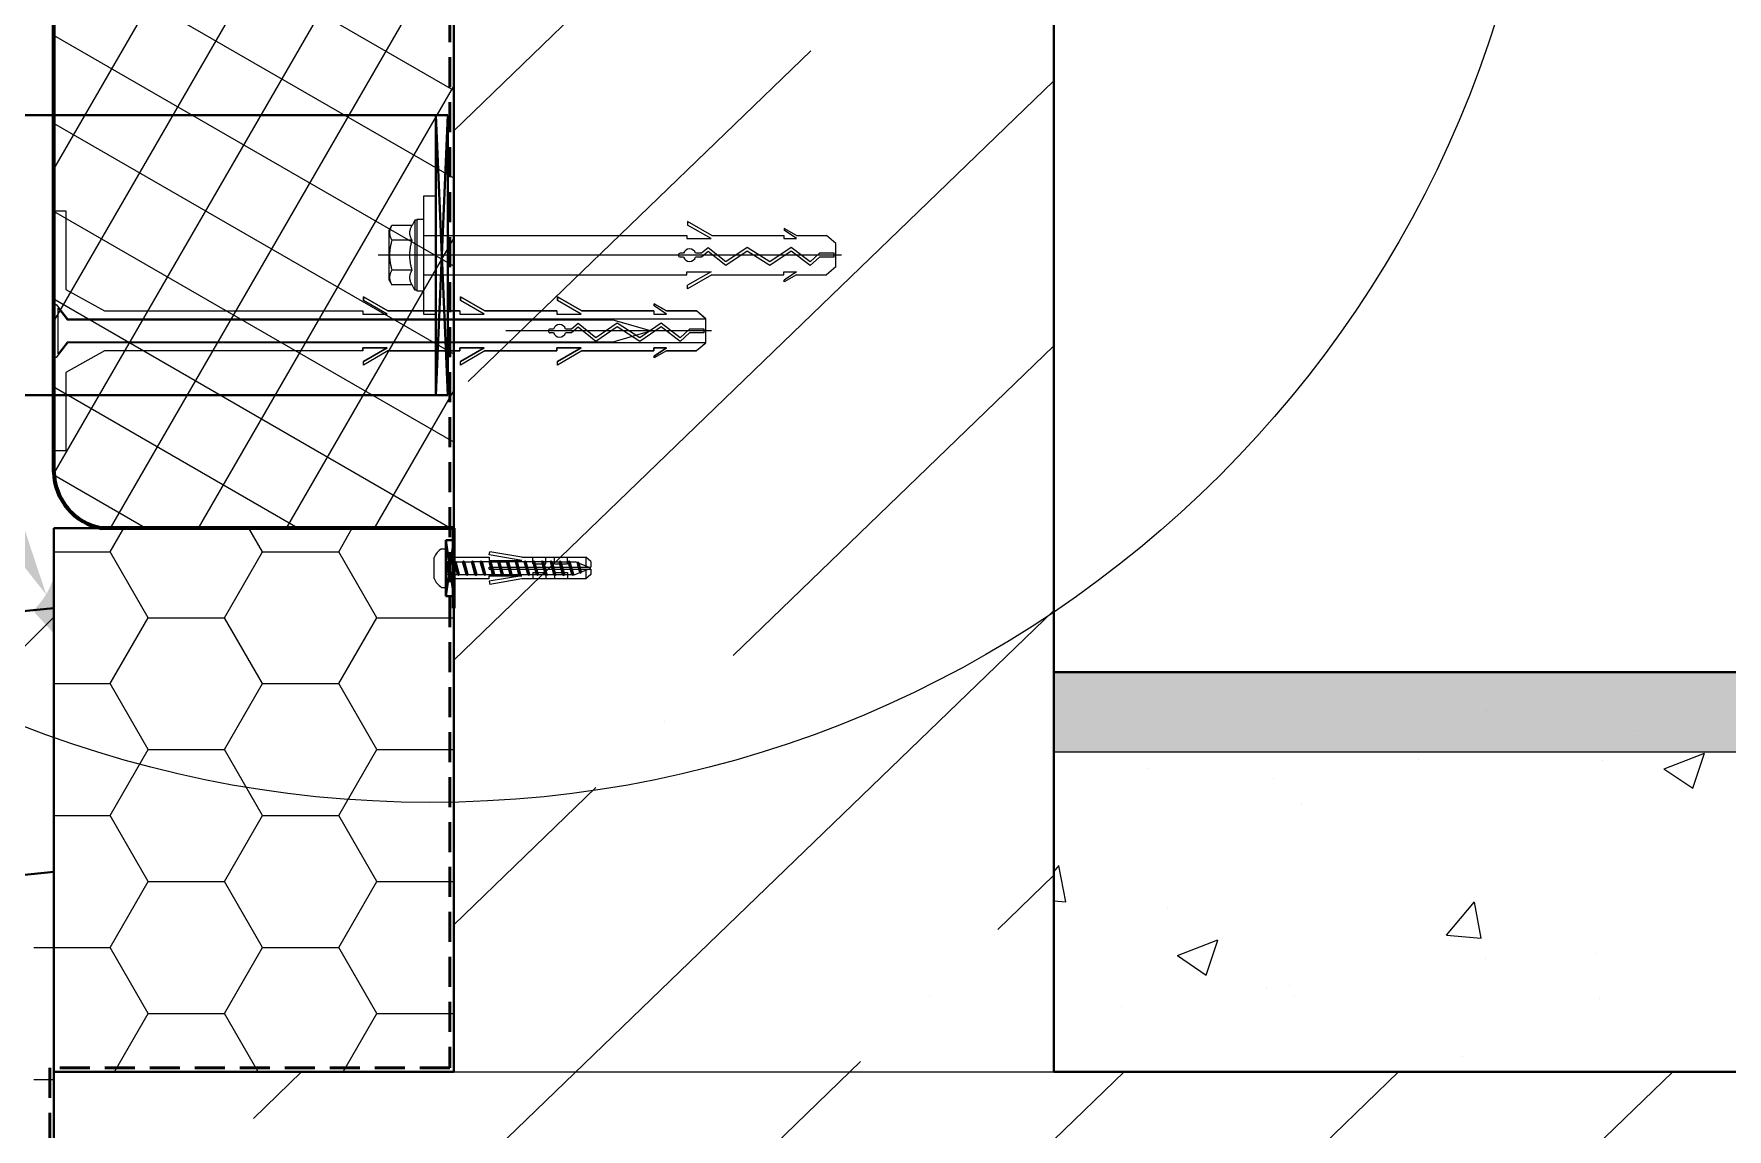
# Model space of a CAD drawing. Header units: millimetres. Extents: x -3689 to 2955806, y -724709 to -635850.
# Drawn here: x 2941070.8 to 2941494.1, y -717555.4 to -717281.5 of the extents above; entities that cross this region are included whole.
import ezdxf

# ---------------------------------------------------------------- set-up
doc = ezdxf.new("R2010")
doc.units = ezdxf.units.MM
doc.linetypes.add('DASHED2', pattern=[0.375, 0.25, -0.125])
for name, color, linetype, lineweight in [('_PP_Hatch', 9, 'Continuous', 9), ('_PP_Primary Line Continuous', 3, 'Continuous', 40), ('_Выноска', 7, 'Continuous', 15), ('гидроветрозащита', 10, 'Continuous', 70), ('Гидроизоляция монолита', 30, 'DASHED2', 50), ('Стены сечение', 7, 'Continuous', 40), ('Штрих Бетон неармированный', 7, 'Continuous', 15), ('Штрих Мин. Вата', 40, 'Continuous', 15)]:
    doc.layers.add(name, color=color, linetype=linetype, lineweight=lineweight)
doc.layers.add('S-METL', color=14, linetype='Continuous')
doc.layers.add('S-WALL-PATT', color=181, linetype='Continuous')
doc.linetypes.add('зигзаг', pattern='A,0.00254,-5.08,[131,ltypeshp.shx,S=5.08,R=0,X=-5.08,Y=0],-10.16,[131,ltypeshp.shx,S=5.08,R=180,X=5.08,Y=0],-5.08', length=20.32254)

# ---------------------------------------------------------------- blocks, each defined once
blk = doc.blocks.new('шуруп 4х40')
at = {"color": 0}
for p, q in [((-1.131376736666425, 5.330769230757141), (0, 5.330769230757141)), ((0, -5.330769230757141), (0, 5.330769230757141)), ((-3.230769230765873, -2.907692307693651), (-3.230769230765873, 2.907692307693651)), ((-8.326672684688674e-17, 1.915720173631509), (0.08143554921195495, 2)), ((0.794355645566764, -1.733333333371769), (2.220446049250313e-16, 1.103883125625536)), ((1.104249929206921, -2), (0.08143554921195495, 2)), ((0.08143554921195495, 2), (0.3913298328401016, 1.733333333323724)), ((1.361917124228844, -1.733333333371769), (0.3913298328401016, 1.733333333323724)), ((2.257996499513974, 1.733333333323724), (0.3913298328401016, 1.733333333323724)), ((2.257996499513974, 1.733333333323724), (2.515663694535897, 2)), ((3.228583790890706, -1.733333333371769), (2.257996499513974, 1.733333333323724)), ((3.538478074530863, -2), (2.515663694535897, 2)), ((2.515663694535897, 2), (2.825557978176056, 1.733333333323724)), ((3.796145269552786, -1.733333333371769), (2.825557978176056, 1.733333333323724)), ((2.825557978176056, 1.733333333323724), (4.657996499516377, 1.733333333323724)), ((4.657996499516377, 1.733333333323724), (4.915663694550313, 2)), ((5.62858379090512, -1.733333333371769), (4.657996499516377, 1.733333333323724)), ((5.938478074545278, -2), (4.915663694550313, 2)), ((4.915663694550313, 2), (5.225557978178458, 1.733333333323724)), ((6.19614526955519, -1.733333333371769), (5.225557978178458, 1.733333333323724)), ((5.225557978178458, 1.733333333323724), (7.092224644852331, 1.733333333323724)), ((7.092224644852331, 1.733333333323724), (7.349891839874254, 2)), ((8.062811936229062, -1.733333333371769), (7.092224644852331, 1.733333333323724)), ((8.372706219869219, -2), (7.349891839874254, 2)), ((7.349891839874254, 2), (7.659786123514412, 1.733333333323724)), ((8.630373414891142, -1.733333333371769), (7.659786123514412, 1.733333333323724)), ((9.526452790188284, 1.733333333323724), (7.659786123514412, 1.733333333323724)), ((9.526452790188284, 1.733333333323724), (9.784119985210207, 2)), ((10.49704008156502, -1.733333333371769), (9.526452790188284, 1.733333333323724)), ((10.80693436520517, -2), (9.784119985210207, 2)), ((9.784119985210207, 2), (10.09401426883835, 1.733333333323724)), ((11.0646015602271, -1.733333333371769), (10.09401426883835, 1.733333333323724)), ((11.96068093551223, 1.733333333323724), (10.09401426883835, 1.733333333323724)), ((11.96068093551223, 1.733333333323724), (12.21834813053415, 2)), ((12.93126822688896, -1.733333333371769), (11.96068093551223, 1.733333333323724)), ((13.24116251052912, -2), (12.21834813053415, 2)), ((12.21834813053415, 2), (12.52824241417431, 1.733333333323724)), ((13.49882970555104, -1.733333333371769), (12.52824241417431, 1.733333333323724)), ((12.52824241417431, 1.733333333323724), (14.36068093551463, 1.733333333323724)), ((14.36068093551463, 1.733333333323724), (14.61834813054856, 2)), ((15.33126822690337, -1.733333333371769), (14.36068093551463, 1.733333333323724)), ((15.64116251054353, -2), (14.61834813054856, 2)), ((14.61834813054856, 2), (14.92824241417671, 1.733333333323724)), ((15.89882970555344, -1.733333333371769), (14.92824241417671, 1.733333333323724)), ((14.92824241417671, 1.733333333323724), (16.79490908085058, 1.733333333323724)), ((16.79490908085058, 1.733333333323724), (17.05257627587251, 2)), ((17.76549637222731, -1.733333333371769), (16.79490908085058, 1.733333333323724)), ((18.07539065586747, -2), (17.05257627587251, 2)), ((17.05257627587251, 2), (17.36247055951266, 1.733333333323724)), ((18.33305785088939, -1.733333333371769), (17.36247055951266, 1.733333333323724)), ((19.19490908085298, 1.733333333323724), (17.36247055951266, 1.733333333323724)), ((19.19490908085298, 1.733333333323724), (19.45257627588692, 2)), ((20.16549637224173, -1.733333333371769), (19.19490908085298, 1.733333333323724)), ((20.47539065586987, -2), (19.45257627588692, 2)), ((19.45257627588692, 2), (19.76247055951507, 1.733333333323724)), ((20.7330578508918, -1.733333333371769), (19.76247055951507, 1.733333333323724)), ((21.62913722618894, 1.733333333323724), (19.76247055951507, 1.733333333323724)), ((21.62913722618894, 1.733333333323724), (21.88680442121086, 2)), ((22.59972451756567, -1.733333333371769), (21.62913722618894, 1.733333333323724)), ((22.90961880120583, -2), (21.88680442121086, 2)), ((21.88680442121086, 2), (22.19669870483901, 1.733333333323724)), ((23.16728599621574, -1.733333333371769), (22.19669870483901, 1.733333333323724)), ((24.02913722619134, 1.733333333323724), (22.19669870483901, 1.733333333323724)), ((24.02913722619134, 1.733333333323724), (24.28680442121327, 2)), ((24.99972451758008, -1.733333333371769), (24.02913722619134, 1.733333333323724)), ((25.30961880120823, -2), (24.28680442121327, 2)), ((24.28680442121327, 2), (24.59669870485342, 1.733333333323724)), ((25.56728599623015, -1.733333333371769), (24.59669870485342, 1.733333333323724)), ((26.4633653715273, 1.733333333323724), (24.59669870485342, 1.733333333323724)), ((26.4633653715273, 1.733333333323724), (26.72103256654922, 2)), ((27.43395266290403, -1.733333333371769), (26.4633653715273, 1.733333333323724)), ((27.74384694653217, -2), (26.72103256654922, 2)), ((26.72103256654922, 2), (27.03092685017737, 1.733333333323724)), ((28.0015141415541, -1.733333333371769), (27.03092685017737, 1.733333333323724)), ((28.8633653715297, 1.733333333323724), (27.03092685017737, 1.733333333323724)), ((28.8633653715297, 1.733333333323724), (29.12103256655162, 2)), ((29.83395266290643, -1.733333333371769), (28.8633653715297, 1.733333333323724)), ((30.14384694654659, -2), (29.12103256655162, 2)), ((29.12103256655162, 2), (29.43092685019178, 1.733333333323724)), ((30.40151414156851, -1.733333333371769), (29.43092685019178, 1.733333333323724)), ((29.43092685019178, 1.733333333323724), (31.2633653715321, 1.733333333323724)), ((31.2633653715321, 1.733333333323724), (31.52103256656603, 2)), ((32.23395266292084, -1.733333333371769), (31.2633653715321, 1.733333333323724)), ((32.54384694654899, -2), (31.52103256656603, 2)), ((31.52103256656603, 2), (31.83092685019418, 1.733333333323724)), ((32.80151414157091, -1.733333333371769), (31.83092685019418, 1.733333333323724)), ((31.83092685019418, 1.733333333323724), (33.76247055956311, 1.733333333323724)), ((33.76247055956311, 1.733333333323724), (34.02013775458503, 2)), ((34.73305785093984, -1.733333333371769), (33.76247055956311, 1.733333333323724)), ((35.04295213458, -2), (34.02013775458503, 2)), ((34.02013775458503, 2), (34.33003203821318, 1.733333333323724)), ((35.30061932960192, -1.733333333371769), (34.33003203821318, 1.733333333323724)), ((34.33003203821318, 1.733333333323724), (35.66666666665465, 1.733333333323724)), ((36.24695339869005, 1.50121864053839), (35.66666666665465, 1.733333333323724)), ((36.52306379893038, 1.67798327008409), (36.24695339869005, 1.50121864053839)), ((36.94670020780654, -1.2213199169014), (36.24695339869005, 1.50121864053839)), ((37.24741631857762, -1.388242262282846), (36.52306379893038, 1.67798327008409)), ((36.91122489874405, 1.235510040487966), (36.52306379893038, 1.67798327008409)), ((37.44213262524899, -1.023146949910007), (36.91122489874405, 1.235510040487966)), ((39.99999999999999, 0), (36.91122489874405, 1.235510040487966)), ((37.44213262524899, -1.023146949910007), (39.99999999999999, 0)), ((0, -1.733333333371769), (0.794355645566764, -1.733333333371769)), ((0.794355645566764, -1.733333333371769), (1.104249929206921, -2)), ((1.361917124228844, -1.733333333371769), (1.104249929206921, -2)), ((1.361917124228844, -1.733333333371769), (3.228583790890706, -1.733333333371769)), ((3.228583790890706, -1.733333333371769), (3.538478074530863, -2)), ((3.796145269552786, -1.733333333371769), (3.538478074530863, -2)), ((3.796145269552786, -1.733333333371769), (5.62858379090512, -1.733333333371769)), ((5.62858379090512, -1.733333333371769), (5.938478074545278, -2)), ((6.19614526955519, -1.733333333371769), (5.938478074545278, -2)), ((6.19614526955519, -1.733333333371769), (8.062811936229062, -1.733333333371769)), ((8.062811936229062, -1.733333333371769), (8.372706219869219, -2)), ((8.630373414891142, -1.733333333371769), (8.372706219869219, -2)), ((8.630373414891142, -1.733333333371769), (10.49704008156502, -1.733333333371769)), ((10.49704008156502, -1.733333333371769), (10.80693436520517, -2)), ((11.0646015602271, -1.733333333371769), (10.80693436520517, -2)), ((11.0646015602271, -1.733333333371769), (12.93126822688896, -1.733333333371769)), ((12.93126822688896, -1.733333333371769), (13.24116251052912, -2)), ((13.49882970555104, -1.733333333371769), (13.24116251052912, -2)), ((13.49882970555104, -1.733333333371769), (15.33126822690337, -1.733333333371769)), ((15.33126822690337, -1.733333333371769), (15.64116251054353, -2)), ((15.89882970555344, -1.733333333371769), (15.64116251054353, -2)), ((15.89882970555344, -1.733333333371769), (17.76549637222731, -1.733333333371769)), ((17.76549637222731, -1.733333333371769), (18.07539065586747, -2)), ((18.33305785088939, -1.733333333371769), (18.07539065586747, -2)), ((18.33305785088939, -1.733333333371769), (20.16549637224173, -1.733333333371769)), ((20.16549637224173, -1.733333333371769), (20.47539065586987, -2)), ((20.7330578508918, -1.733333333371769), (20.47539065586987, -2)), ((20.7330578508918, -1.733333333371769), (22.59972451756567, -1.733333333371769)), ((22.59972451756567, -1.733333333371769), (22.90961880120583, -2)), ((23.16728599621574, -1.733333333371769), (22.90961880120583, -2)), ((23.16728599621574, -1.733333333371769), (24.99972451758008, -1.733333333371769)), ((24.99972451758008, -1.733333333371769), (25.30961880120823, -2)), ((25.56728599623015, -1.733333333371769), (25.30961880120823, -2)), ((25.56728599623015, -1.733333333371769), (27.43395266290403, -1.733333333371769)), ((27.43395266290403, -1.733333333371769), (27.74384694653217, -2)), ((28.0015141415541, -1.733333333371769), (27.74384694653217, -2)), ((28.0015141415541, -1.733333333371769), (29.83395266290643, -1.733333333371769)), ((29.83395266290643, -1.733333333371769), (30.14384694654659, -2)), ((30.40151414156851, -1.733333333371769), (30.14384694654659, -2)), ((30.40151414156851, -1.733333333371769), (32.23395266292084, -1.733333333371769)), ((32.23395266292084, -1.733333333371769), (32.54384694654899, -2)), ((32.80151414157091, -1.733333333371769), (32.54384694654899, -2)), ((32.80151414157091, -1.733333333371769), (34.73305785093984, -1.733333333371769)), ((34.73305785093984, -1.733333333371769), (35.04295213458, -2)), ((35.30061932960192, -1.733333333371769), (35.04295213458, -2)), ((35.30061932960192, -1.733333333371769), (35.66666666665465, -1.733333333371769)), ((35.66666666665465, -1.733333333371769), (36.94670020780654, -1.2213199169014)), ((36.94670020780654, -1.2213199169014), (37.24741631857762, -1.388242262282846)), ((37.24741631857762, -1.388242262282846), (37.44213262524899, -1.023146949910007)), ((-1.131376736666425, -5.330769230757141), (0, -5.330769230757141))]:
    blk.add_line(p, q, dxfattribs=at)
for centre, radius, start, end in [((1.839248676173156, 0.6359599592105951), 5.555704225372054, 122.3234508355431, 155.8641914964315), ((1.839248676173156, -0.6359599592105951), 5.555704225372051, 204.1358085035685, 237.6765491644569)]:
    blk.add_arc(centre, radius, start, end, dxfattribs=at)
blk = doc.blocks.new('дюбель 6х40')
for p, q in [((0, 3), (12, 3)), ((0, -3), (0, 3)), ((11.97710171902145, 3.630322624696419), (12.12884552623291, 4.517438072070945)), ((21, 2.112884552625474), (11.97710171902145, 3.630322624696419)), ((12, 3), (12, 2.099999999976717)), ((12, 2.099999999976717), (21, 2.099999999976717)), ((12, 0.2999999999883585), (40, 0.2999999999883585)), ((12, -0.2999999999883585), (12, 0.2999999999883585)), ((21, 3), (12.12884552623291, 4.517438072070945)), ((21, 3), (38.61377558494837, 2.999999999999773)), ((24.00688779247139, 1.200000000011642), (24.00688779247139, 3)), ((24.00688779247139, 1.200000000011642), (27.60688779247721, 1.200000000011642)), ((27.60688779247721, 1.200000000011642), (27.60688779247721, 3)), ((30.00688779247139, 1.200000000011642), (30.00688779247139, 3)), ((30.00688779247139, 1.200000000011642), (33.60688779247721, 1.200000000011642)), ((33.60688779247721, 1.200000000011642), (33.60688779247721, 3)), ((38.6137755849486, 3), (38.6137755849486, 0.2999999999883585)), ((40, 1.799999999988358), (38.6137755849486, 3)), ((40, 1.799999999988358), (40, 0.2999999999883585)), ((12, -3), (0, -3)), ((21, -2.112884552625474), (11.97710171902145, -3.630322624696419)), ((11.97710171902145, -3.630322624696419), (12.12884552623291, -4.517438072070945)), ((12, -0.2999999999883585), (40, -0.2999999999883585)), ((12, -2.100000000034925), (21, -2.100000000034925)), ((12, -3), (12, -2.100000000034925)), ((21, -3), (12.12884552623291, -4.517438072070945)), ((38.61377558494837, -3), (21, -3)), ((24.00688779247139, -1.200000000011642), (27.60688779247721, -1.200000000011642)), ((24.00688779247139, -1.200000000011642), (24.00688779247139, -3)), ((27.60688779247721, -1.200000000011642), (27.60688779247721, -3)), ((30.00688779247139, -1.200000000011642), (33.60688779247721, -1.200000000011642)), ((30.00688779247139, -1.200000000011642), (30.00688779247139, -3)), ((33.60688779247721, -1.200000000011642), (33.60688779247721, -3)), ((38.6137755849486, -0.2999999999883585), (38.6137755849486, -3)), ((40, -1.799999999988358), (38.6137755849486, -3)), ((40, -0.2999999999883585), (40, -1.799999999988358))]:
    blk.add_line(p, q)
blk = doc.blocks.new('*U410')
for name in ['шуруп 4х40', 'дюбель 6х40']:
    blk.add_blockref(name, (0, -2.91038304567337e-11))

msp = doc.modelspace()

# ---------------------------------------------------------------- hatches: boundary and pattern name
msp.add_hatch(color=256).paths.add_polyline_path([(2941073.923244609, -717421.7671093236), (2941055.029265373, -717397.8715107242), (2941064.341487819, -717392.8504701585)], flags=0)
at = {"layer": '_Выноска'}
h = msp.add_hatch(color=256, dxfattribs=at)
h.dxf.hatch_style = 1
h.paths.add_polyline_path([(2941325.797815412, -717441.1356870085), (2941782.323093946, -717441.1356870085), (2941782.323093946, -717461.1356870085), (2941325.797815412, -717461.1356870085)])
at = {"layer": 'S-WALL-PATT'}
h = msp.add_hatch(color=7, dxfattribs=at)
h.dxf.hatch_style = 1
edge = h.paths.add_edge_path()
edge.add_line((2941070.62412336, -717425.8024462281), (2941075.62412336, -717431.2879641047))
edge.add_line((2941075.62412336, -717431.2879641047), (2941075.733684799, -717417.7271680014))
edge.add_arc((2941056.170336023, -717411.0027849238), 20.68675767477686, 314.3226031059618, 341.03094913236, ccw=False)

# ---------------------------------------------------------------- linework, layer by layer
at = {"color": 9, "ltscale": 5}
for p, q in [((2941168.325944874, -717322.0166488822), (2941171.297815412, -717322.0166488822)), ((2941168.325944874, -717351.7353542735), (2941168.325944874, -717322.0166488822)), ((2941171.297815412, -717322.0166488822), (2941171.297815412, -717351.7353542735)), ((2941159.632232923, -717330.6295720185), (2941160.318557025, -717329.4408238028)), ((2941159.632232923, -717343.1224311371), (2941159.632232923, -717330.6295720185)), ((2941165.384961655, -717329.4408238028), (2941160.318557025, -717329.4408238028)), ((2941166.071285758, -717328.1530132359), (2941165.384961655, -717329.4408238028)), ((2941166.071285758, -717328.1530132359), (2941166.071285758, -717345.5989899198)), ((2941165.384961655, -717333.1584126904), (2941160.318557025, -717333.1584126904)), ((2941159.632232923, -717343.1224311371), (2941160.318557025, -717344.3111793528)), ((2941165.384961655, -717340.5935904654), (2941160.318557025, -717340.5935904654)), ((2941165.384961655, -717344.3111793528), (2941160.318557025, -717344.3111793528)), ((2941166.071285758, -717345.5989899198), (2941165.384961655, -717344.3111793528)), ((2941171.297815412, -717351.7353542735), (2941168.325944874, -717351.7353542735))]:
    msp.add_line(p, q, dxfattribs=at)
at = {"color": 1}
for p, q in [((2941075.797815412, -717385.8256299566), (2941075.797815412, -717325.8256299566)), ((2941075.797815412, -717325.8256299566), (2941078.797815412, -717325.8256299566)), ((2941078.797815412, -717325.8256299566), (2941078.797815412, -717345.445841935)), ((2941078.797815412, -717345.445841935), (2941088.512472427, -717350.8256299566)), ((2941153.205225267, -717348.2127923504), (2941153.205225267, -717347.2950477559)), ((2941153.205225267, -717347.2950477559), (2941159.320373019, -717350.8256299564)), ((2941177.466087934, -717348.200995571), (2941177.466087934, -717347.2950477559)), ((2941177.466087934, -717347.2950477559), (2941183.581235686, -717350.8256299564)), ((2941207.842098353, -717350.8256299564), (2941201.726950601, -717347.2950477559)), ((2941201.726950601, -717347.2950477559), (2941201.726950601, -717348.2127923504)), ((2941201.726950601, -717348.200995571), (2941201.726950601, -717347.2950477559)), ((2941201.726950601, -717347.2950477559), (2941207.842098353, -717350.8256299564)), ((2941075.797815412, -717362.4761767997), (2941075.797815412, -717349.1750831134)), ((2941075.797815412, -717349.1750831134), (2941076.43752203, -717349.1750831134)), ((2941076.43752203, -717349.1750831134), (2941076.43752203, -717349.1750831134)), ((2941076.43752203, -717349.1750831134), (2941079.224987925, -717352.8256299566)), ((2941088.512472427, -717350.8256299566), (2941153.04378244, -717350.8256299564)), ((2941153.04378244, -717350.8256299564), (2941153.04378244, -717351.6102037788)), ((2941153.04378244, -717351.6102037788), (2941159.110147097, -717351.6102037788)), ((2941159.110147097, -717351.6102037788), (2941153.205225267, -717348.200995571)), ((2941159.320373019, -717350.8256299564), (2941177.304645107, -717350.8256299564)), ((2941177.304645107, -717350.8256299564), (2941177.304645107, -717351.6102037788)), ((2941177.304645107, -717351.6102037788), (2941183.371009764, -717351.6102037788)), ((2941183.371009764, -717351.6102037788), (2941177.466087934, -717348.200995571)), ((2941183.581235686, -717350.8256299564), (2941201.565507774, -717350.8256299564)), ((2941188.797815412, -717350.8256299566), (2941201.565507774, -717350.8256299564)), ((2941201.565507774, -717350.8256299564), (2941201.565507774, -717351.6102037788)), ((2941201.565507774, -717350.8256299564), (2941201.565507774, -717351.6102037788)), ((2941201.565507774, -717351.6102037788), (2941207.631872431, -717351.6102037788)), ((2941201.565507774, -717351.6102037788), (2941207.631872431, -717351.6102037788)), ((2941207.631872431, -717351.6102037788), (2941201.726950601, -717348.200995571)), ((2941207.631872431, -717351.6102037788), (2941201.726950601, -717348.200995571)), ((2941225.826370441, -717350.8256299564), (2941207.842098353, -717350.8256299564)), ((2941207.842098353, -717350.8256299564), (2941225.826370441, -717350.8256299564)), ((2941207.842098353, -717350.8256299564), (2941225.826370441, -717350.8256299564)), ((2941225.826370441, -717350.8256299564), (2941225.826370441, -717351.6102037788)), ((2941225.826370441, -717350.8256299564), (2941225.826370441, -717351.6102037788)), ((2941225.826370441, -717351.6102037788), (2941228.964665731, -717351.6102037788)), ((2941225.826370441, -717351.6102037788), (2941228.964665731, -717351.6102037788)), ((2941228.964665731, -717350.8256299564), (2941225.907091855, -717349.0603388562)), ((2941225.907091855, -717349.0603388562), (2941225.907091855, -717349.5192111535)), ((2941225.907091855, -717349.5192111535), (2941225.907091855, -717349.0603388562)), ((2941225.907091855, -717349.0603388562), (2941228.964665731, -717350.8256299564)), ((2941228.964665731, -717351.6102037788), (2941225.907091855, -717349.5133127638)), ((2941228.964665731, -717351.6102037788), (2941225.907091855, -717349.5192111535)), ((2941236.444093945, -717350.8256299564), (2941228.964665731, -717350.8256299564)), ((2941228.964665731, -717350.8256299564), (2941236.444093945, -717350.8256299564)), ((2941238.797815412, -717352.7870645123), (2941236.444093945, -717350.8256299564)), ((2941236.444093945, -717350.8256299564), (2941238.732572161, -717352.8256299566)), ((2941079.224987925, -717352.8256299566), (2941238.732572161, -717352.8256299566)), ((2941240.2319584, -717355.8256299566), (2941188.797815412, -717355.8256299566)), ((2941200.75552319, -717355.3548856631), (2941199.933145279, -717355.3548856631)), ((2941205.23635374, -717355.3548856631), (2941203.749266092, -717355.3548856631)), ((2941206.862906461, -717353.9752998594), (2941205.23635374, -717355.3548856631)), ((2941206.862906461, -717354.9046022318), (2941205.23635374, -717356.29637425)), ((2941211.272771261, -717357.5221315686), (2941206.862906461, -717353.9752998594)), ((2941211.272771261, -717358.451433941), (2941206.862906461, -717354.9046022318)), ((2941216.619251864, -717353.8972958982), (2941211.272771261, -717357.5221315686)), ((2941216.619251864, -717354.8265982706), (2941211.272771261, -717358.451433941)), ((2941222.316947245, -717357.5221315686), (2941216.619251864, -717353.8972958982)), ((2941222.316947245, -717358.451433941), (2941216.619251864, -717354.8265982706)), ((2941227.663427847, -717353.8972958982), (2941222.316947245, -717357.5221315686)), ((2941227.663427847, -717354.8265982706), (2941222.316947245, -717358.451433941)), ((2941232.385497915, -717357.5221315686), (2941227.663427847, -717353.8972958982)), ((2941232.385497915, -717358.451433941), (2941227.663427847, -717354.8265982706)), ((2941234.72700974, -717355.3670718777), (2941232.385497915, -717357.5221315686)), ((2941238.405528501, -717355.3670718777), (2941234.72700974, -717355.3670718777)), ((2941238.405528501, -717356.29637425), (2941238.405528501, -717355.3670718777)), ((2941238.732572161, -717352.8256299566), (2941238.737172958, -717358.8256299566)), ((2941238.797815412, -717358.7776880255), (2941238.797815412, -717352.8735718877)), ((2941079.224987925, -717358.8256299566), (2941076.43752203, -717362.4761767997)), ((2941238.737172958, -717358.8256299566), (2941079.224987925, -717358.8256299566)), ((2941153.04378244, -717360.8256299566), (2941153.04378244, -717360.0410561343)), ((2941153.04378244, -717360.0410561343), (2941159.110147097, -717360.0410561343)), ((2941159.110147097, -717360.0410561343), (2941153.04378244, -717360.0410561343)), ((2941153.04378244, -717360.0410561343), (2941153.04378244, -717360.8256299566)), ((2941159.110147097, -717360.0410561343), (2941153.205225267, -717363.450264342)), ((2941153.205225267, -717363.4384675627), (2941159.110147097, -717360.0410561343)), ((2941183.371009764, -717360.0410561343), (2941177.304645107, -717360.0410561343)), ((2941177.304645107, -717360.0410561343), (2941177.304645107, -717360.8256299566)), ((2941177.466087934, -717363.4384675627), (2941183.371009764, -717360.0410561343)), ((2941200.75552319, -717356.29637425), (2941199.933145279, -717356.29637425)), ((2941201.565507774, -717360.8256299566), (2941201.565507774, -717360.0410561343)), ((2941201.565507774, -717360.0410561343), (2941207.631872431, -717360.0410561343)), ((2941207.631872431, -717360.0410561343), (2941201.565507774, -717360.0410561343)), ((2941201.565507774, -717360.0410561343), (2941201.565507774, -717360.8256299566)), ((2941207.631872431, -717360.0410561343), (2941201.726950601, -717363.450264342)), ((2941201.726950601, -717363.450264342), (2941207.631872431, -717360.0410561343)), ((2941205.23635374, -717356.29637425), (2941203.749266092, -717356.29637425)), ((2941205.23635374, -717356.29637425), (2941204.281008206, -717356.29637425)), ((2941225.826370441, -717360.8256299566), (2941225.826370441, -717360.0410561343)), ((2941225.826370441, -717360.0410561343), (2941228.964665731, -717360.0410561343)), ((2941228.964665731, -717360.0410561343), (2941225.826370441, -717360.0410561343)), ((2941225.826370441, -717360.0410561343), (2941225.826370441, -717360.8256299566)), ((2941228.964665731, -717360.0410561343), (2941225.907091855, -717362.1379471493)), ((2941225.907091855, -717362.1320487596), (2941228.964665731, -717360.0410561343)), ((2941234.72700974, -717356.29637425), (2941232.385497915, -717358.451433941)), ((2941238.405528501, -717356.29637425), (2941234.72700974, -717356.29637425)), ((2941238.737172958, -717358.8256299566), (2941236.444093945, -717360.8256299566)), ((2941238.797815412, -717358.8641954007), (2941236.444093945, -717360.8256299566)), ((2941076.43752203, -717362.4761767997), (2941075.797815412, -717362.4761767997)), ((2941076.43752203, -717362.4761767997), (2941076.43752203, -717362.4761767997)), ((2941088.512472427, -717360.8256299566), (2941078.797815412, -717366.2054179781)), ((2941153.04378244, -717360.8256299566), (2941088.512472427, -717360.8256299566)), ((2941159.320373019, -717360.8256299566), (2941153.205225267, -717364.356212157)), ((2941159.320373019, -717360.8256299566), (2941153.205225267, -717364.356212157)), ((2941153.205225267, -717364.356212157), (2941153.205225267, -717363.4384675627)), ((2941153.205225267, -717364.356212157), (2941153.205225267, -717363.4384675627)), ((2941177.304645107, -717360.8256299566), (2941159.320373019, -717360.8256299566)), ((2941183.581235686, -717360.8256299566), (2941177.466087934, -717364.356212157)), ((2941177.466087934, -717364.356212157), (2941177.466087934, -717363.4384675627)), ((2941201.565507774, -717360.8256299566), (2941183.581235686, -717360.8256299566)), ((2941188.797815412, -717360.8256299566), (2941201.565507774, -717360.8256299566)), ((2941207.842098353, -717360.8256299566), (2941201.726950601, -717364.356212157)), ((2941207.842098353, -717360.8256299566), (2941201.726950601, -717364.356212157)), ((2941201.726950601, -717364.356212157), (2941201.726950601, -717363.4384675627)), ((2941201.726950601, -717364.356212157), (2941201.726950601, -717363.450264342)), ((2941207.842098353, -717360.8256299566), (2941225.826370441, -717360.8256299566)), ((2941225.826370441, -717360.8256299566), (2941207.842098353, -717360.8256299566)), ((2941228.964665731, -717360.8256299566), (2941225.907091855, -717362.5909210568)), ((2941228.964665731, -717360.8256299566), (2941225.907091855, -717362.5909210568)), ((2941225.907091855, -717362.5909210568), (2941225.907091855, -717362.1320487596)), ((2941225.907091855, -717362.5909210568), (2941225.907091855, -717362.1320487596)), ((2941228.964665731, -717360.8256299566), (2941236.444093945, -717360.8256299566)), ((2941236.444093945, -717360.8256299566), (2941228.964665731, -717360.8256299566)), ((2941078.797815412, -717366.2054179781), (2941078.797815412, -717385.8256299566)), ((2941078.797815412, -717385.8256299566), (2941075.797815412, -717385.8256299566))]:
    msp.add_line(p, q, dxfattribs=at)
at = {"color": 9}
for p, q in [((2941166.566597514, -717328.1530132359), (2941166.071285758, -717328.1530132359)), ((2941166.566597514, -717345.5989899198), (2941166.071285758, -717345.5989899198))]:
    msp.add_line(p, q, dxfattribs=at)
at = {"color": 9, "ltscale": 7}
for p, q in [((2941168.325944874, -717327.9603899604), (2941166.566597514, -717327.9603899604)), ((2941166.566597514, -717327.9603899604), (2941166.566597514, -717345.7916131952)), ((2941168.325944874, -717345.7916131952), (2941168.325944874, -717327.9603899604)), ((2941240.342098353, -717331.9625089532), (2941234.226950601, -717328.4319267527)), ((2941234.226950601, -717328.4319267527), (2941234.226950601, -717329.3496713471)), ((2941240.131872431, -717332.7470827755), (2941234.226950601, -717329.3378745677)), ((2941261.464665731, -717331.9625089532), (2941258.407091855, -717330.1972178529)), ((2941258.407091855, -717330.1972178529), (2941258.407091855, -717330.6560901501)), ((2941261.464665731, -717332.7470827755), (2941258.407091855, -717330.6501917604)), ((2941168.325944874, -717331.9625089531), (2941234.065507774, -717331.9625089533)), ((2941234.065507774, -717331.9625089532), (2941234.065507774, -717332.7470827755)), ((2941234.065507774, -717332.7470827755), (2941240.131872431, -717332.7470827755)), ((2941240.342098353, -717331.9625089532), (2941258.326370441, -717331.9625089532)), ((2941240.342098353, -717331.9625089532), (2941258.326370441, -717331.9625089532)), ((2941249.119251864, -717334.9476675194), (2941243.772771262, -717338.5725031899)), ((2941254.816947245, -717338.5725031899), (2941249.119251864, -717334.9476675194)), ((2941260.163427847, -717334.9476675194), (2941254.816947245, -717338.5725031899)), ((2941258.326370441, -717331.9625089532), (2941258.326370441, -717332.7470827755)), ((2941258.326370441, -717332.7470827755), (2941261.464665731, -717332.7470827755)), ((2941264.885497915, -717338.5725031899), (2941260.163427847, -717334.9476675194)), ((2941261.464665731, -717331.9625089532), (2941268.944093945, -717331.9625089532)), ((2941271.297815412, -717333.923943509), (2941268.944093945, -717331.9625089532)), ((2941271.297815412, -717339.8280596468), (2941271.297815412, -717333.923943509)), ((2941233.25552319, -717336.4052572844), (2941232.433145279, -717336.4052572844)), ((2941233.25552319, -717337.3467458712), (2941232.433145279, -717337.3467458712)), ((2941237.73635374, -717336.4052572844), (2941236.249266092, -717336.4052572844)), ((2941237.73635374, -717337.3467458712), (2941236.249266092, -717337.3467458712)), ((2941237.73635374, -717337.3467458712), (2941236.781008206, -717337.3467458712)), ((2941239.362906461, -717335.0256714807), (2941237.73635374, -717336.4052572844)), ((2941239.362906461, -717335.9549738531), (2941237.73635374, -717337.3467458712)), ((2941243.772771262, -717338.5725031899), (2941239.362906461, -717335.0256714807)), ((2941243.772771261, -717339.5018055623), (2941239.362906461, -717335.9549738531)), ((2941249.119251864, -717335.8769698918), (2941243.772771261, -717339.5018055623)), ((2941254.816947245, -717339.5018055623), (2941249.119251864, -717335.8769698918)), ((2941260.163427847, -717335.8769698918), (2941254.816947245, -717339.5018055623)), ((2941264.885497915, -717339.5018055622), (2941260.163427847, -717335.8769698918)), ((2941267.22700974, -717336.417443499), (2941264.885497915, -717338.5725031899)), ((2941267.22700974, -717337.3467458712), (2941264.885497915, -717339.5018055622)), ((2941270.905528501, -717336.417443499), (2941267.22700974, -717336.417443499)), ((2941270.905528501, -717337.3467458712), (2941267.22700974, -717337.3467458712)), ((2941270.905528501, -717337.3467458712), (2941270.905528501, -717336.417443499)), ((2941168.325944874, -717341.7894942026), (2941234.065507774, -717341.7894942025)), ((2941234.065507774, -717341.7894942026), (2941234.065507774, -717341.0049203802)), ((2941234.065507774, -717341.0049203802), (2941240.131872431, -717341.0049203802)), ((2941240.131872431, -717341.0049203802), (2941234.226950601, -717344.4141285879)), ((2941240.342098353, -717341.7894942026), (2941234.226950601, -717345.320076403)), ((2941240.342098353, -717341.7894942026), (2941258.326370441, -717341.7894942026)), ((2941258.326370441, -717341.7894942026), (2941258.326370441, -717341.0049203802)), ((2941258.326370441, -717341.0049203802), (2941261.464665731, -717341.0049203802)), ((2941261.464665731, -717341.0049203802), (2941258.407091855, -717343.1018113953)), ((2941261.464665731, -717341.7894942026), (2941258.407091855, -717343.5547853027)), ((2941258.407091855, -717343.5547853027), (2941258.407091855, -717343.0959130055)), ((2941261.464665731, -717341.7894942026), (2941268.944093945, -717341.7894942026)), ((2941271.297815412, -717339.8280596468), (2941268.944093945, -717341.7894942026)), ((2941159.320373019, -717350.8256299564), (2941153.205225267, -717347.2950477559)), ((2941153.205225267, -717347.2950477559), (2941153.205225267, -717348.2127923504)), ((2941166.566597514, -717345.7916131952), (2941168.325944874, -717345.7916131952)), ((2941183.581235686, -717350.8256299564), (2941177.466087934, -717347.2950477559)), ((2941177.466087934, -717347.2950477559), (2941177.466087934, -717348.2127923504)), ((2941234.226950601, -717345.320076403), (2941234.226950601, -717344.4023318086)), ((2941159.320373019, -717350.8256299564), (2941177.304645107, -717350.8256299564)), ((2941177.304645107, -717350.8256299564), (2941159.320373019, -717350.8256299564)), ((2941177.304645107, -717350.8256299564), (2941177.304645107, -717351.6102037788)), ((2941177.304645107, -717351.6102037788), (2941183.371009764, -717351.6102037788)), ((2941183.371009764, -717351.6102037788), (2941177.466087934, -717348.200995571)), ((2941183.581235686, -717350.8256299564), (2941201.565507774, -717350.8256299564)), ((2941201.565507774, -717350.8256299564), (2941183.581235686, -717350.8256299564)), ((2941177.304645107, -717360.8256299566), (2941177.304645107, -717360.0410561343)), ((2941177.304645107, -717360.0410561343), (2941183.371009764, -717360.0410561343)), ((2941183.371009764, -717360.0410561343), (2941177.466087934, -717363.450264342)), ((2941159.320373019, -717360.8256299566), (2941177.304645107, -717360.8256299566)), ((2941183.581235686, -717360.8256299566), (2941177.466087934, -717364.356212157)), ((2941177.466087934, -717364.356212157), (2941177.466087934, -717363.4384675627)), ((2941183.581235686, -717360.8256299566), (2941201.565507774, -717360.8256299566))]:
    msp.add_line(p, q, dxfattribs=at)
at = {"color": 9, "ltscale": 3}
msp.add_line((2941166.566597514, -717328.1530132359), (2941166.566597514, -717345.5989899198), dxfattribs=at)
at = {"color": 9, "ltscale": 10}
msp.add_line((2941272.7319584, -717336.8760015778), (2941156.936259557, -717336.8760015778), dxfattribs=at)
for p, q in [((2941076.932058807, -717361.5256299565), (2941076.932058807, -717350.1256299565)), ((2941076.932058807, -717350.1256299565), (2941076.932058807, -717350.1256299565)), ((2941076.932058807, -717350.1256299565), (2941076.932058807, -717350.1256299565)), ((2941076.932058807, -717350.1256299565), (2941079.163654446, -717353.0256299565)), ((2941079.163654446, -717353.0256299565), (2941079.163654446, -717353.0256299565)), ((2941079.163654446, -717353.0256299565), (2941215.55558107, -717353.0256299565)), ((2941215.55558107, -717353.0256299565), (2941225.263654446, -717355.8256299564)), ((2941225.263654446, -717355.8256299564), (2941215.55558107, -717358.6256299565)), ((2941079.163654446, -717358.6256299565), (2941076.932058807, -717361.5256299565)), ((2941215.55558107, -717358.6256299565), (2941079.163654446, -717358.6256299565)), ((2941076.932058807, -717361.5256299565), (2941076.932058807, -717361.5256299565)), ((2941076.932058807, -717361.5256299565), (2941076.932058807, -717361.5256299565)), ((2941076.932058807, -717361.5256299565), (2941076.932058807, -717361.5256299565))]:
    msp.add_line(p, q)
at = {"color": 9, "ltscale": 7}
for centre, radius, start, end in [((2941232.433145279, -717336.8760015778), 0.4707442934025033, 90, 270), ((2941234.752394641, -717336.8760015778), 1.569147644659787, 17.45760312810098, 162.542396871899), ((2941234.752394641, -717336.8760015778), 1.569147644659787, 197.457603128101, 342.542396871899)]:
    msp.add_arc(centre, radius, start, end, dxfattribs=at)
at = {"color": 1}
for centre, radius, start, end in [((2941199.933145279, -717355.8256299566), 0.4707442934025033, 90, 270), ((2941202.252394641, -717355.8256299566), 1.569147644659787, 17.45760312810098, 162.542396871899), ((2941202.252394641, -717355.8256299566), 1.569147644659787, 197.457603128101, 342.542396871899)]:
    msp.add_arc(centre, radius, start, end, dxfattribs=at)
at = {"color": 9, "ltscale": 5}
for points, weights in [([(2941160.318557025, -717329.4408238028), (2941159.245381554, -717331.2996182466), (2941160.318557025, -717333.1584126904)], [1.316243490467287, 1.519867067080706, 1.31624349046744]), ([(2941165.384961655, -717333.1584126904), (2941164.311786182, -717331.2996182466), (2941165.384961655, -717329.4408238028)], [1.316243490467362, 1.519867067080706, 1.316243490467367]), ([(2941160.318557025, -717333.1584126904), (2941159.245381553, -717336.8760015778), (2941160.318557025, -717340.5935904653)], [1.316243490467383, 1.519867067080816, 1.316243490467299]), ([(2941165.384961655, -717340.5935904654), (2941164.311786184, -717336.8760015778), (2941165.384961655, -717333.1584126904)], [1.31624349046739, 1.519867067080709, 1.316243490467505]), ([(2941160.318557025, -717340.5935904654), (2941159.245381552, -717342.452384909), (2941160.318557025, -717344.3111793528)], [1.316243490467668, 1.519867067081349, 1.316243490467686]), ([(2941165.384961655, -717344.3111793528), (2941164.311786183, -717342.452384909), (2941165.384961655, -717340.5935904654)], [1.316243490467613, 1.519867067081412, 1.31624349046761])]:
    msp.add_rational_spline(points, weights, degree=2, dxfattribs=at)
at = {"layer": '_PP_Hatch', "ltscale": 10}
msp.add_line((2941175.797815412, -717141.1356870085), (2941175.797815412, -717541.1356870085), dxfattribs=at)
at = {"layer": '_PP_Hatch', "linetype": 'Continuous', "ltscale": 10}
for p, q in [((2941175.797815412, -717305.7534482628), (2941325.797815412, -717160.9001320418)), ((2941179.438590494, -717368.444162255), (2941265.084985471, -717285.7364000222)), ((2941175.797815412, -717438.1665303071), (2941325.797815412, -717293.3132140861)), ((2941175.797815412, -717371.1356870085), (2941175.797815412, -717321.1356870085)), ((2941245.60480028, -717436.9612782373), (2941325.797815412, -717359.5197837055)), ((2941075.797815412, -717667.1484898322), (2941325.797815412, -717425.7262961305)), ((2941228.475521284, -717453.5028306838), (2941228.475521284, -717453.5028306838)), ((2941175.797815412, -717504.3730999266), (2941211.346242289, -717470.0443831304)), ((2941311.771010066, -717505.4783942195), (2941325.797815412, -717491.9328657498)), ((2941294.64173107, -717522.0199466661), (2941294.64173107, -717522.0199466661)), ((2941125.699847311, -717552.7521453631), (2941137.729042076, -717541.1356870085)), ((2941191.866057097, -717621.2692613454), (2941277.512452075, -717538.5614991126)), ((2941325.797815412, -717558.1393781748), (2941343.405653061, -717541.1356870085)), ((2941325.797815412, -717690.5524602191), (2941480.523413461, -717541.1356870085)), ((2941377.937219852, -717573.9955102018), (2941411.964562874, -717541.1356870085))]:
    msp.add_line(p, q, dxfattribs=at)
at = {"layer": '_PP_Hatch', "linetype": 'Continuous', "ltscale": 20}
msp.add_line((2941027.432370694, -717475.7904654893), (2941075.797815412, -717427.4250207715), dxfattribs=at)
at = {"layer": '_PP_Primary Line Continuous', "ltscale": 10}
for p, q in [((2941175.797815412, -717405.1356870085), (2941175.797815412, -717091.1356870085)), ((2941075.797815412, -717101.1356870085), (2941075.797815412, -717391.1356870085)), ((2941175.797815412, -717141.1356870085), (2941175.797815412, -717541.1356870085)), ((2941325.797815412, -717541.1356870085), (2941325.797815412, -717141.1356870085)), ((2941075.797815412, -717491.1356870085), (2941075.797815412, -717405.1356870085)), ((2941075.797815412, -717405.1356870085), (2941175.797815412, -717405.1356870085)), ((2941075.797815412, -717541.1356870085), (2941075.797815412, -717405.1356870085)), ((2941087.738604057, -717405.1356870085), (2941175.797815412, -717405.1356870085)), ((2941087.738604057, -717405.1356870085), (2941175.797815412, -717405.1356870085)), ((2941175.797815412, -717405.1356870085), (2941175.797815412, -717405.1356870085)), ((2941175.797815412, -717405.1356870085), (2941175.797815412, -717541.1356870085)), ((2940975.797815412, -717501.222681409), (2941075.797815412, -717491.1356870085)), ((2941175.797815412, -717541.1356870085), (2941075.797815412, -717541.1356870085)), ((2941075.797815412, -717541.1356870085), (2941075.797815412, -717841.1356870085)), ((2941175.797815412, -717541.1356870085), (2941075.797815412, -717541.1356870085)), ((2941782.323093946, -717541.1356870085), (2941325.797815412, -717541.1356870085))]:
    msp.add_line(p, q, dxfattribs=at)
at = {"layer": '_PP_Primary Line Continuous', "color": 159, "true_color": 0x22346e}
for p, q in [((2941032.85348238, -717301.8760015778), (2941174.297815412, -717301.8760015778)), ((2941171.297815412, -717371.8760015778), (2941171.297815412, -717301.8760015778)), ((2941171.297815412, -717301.8760015778), (2941174.297815412, -717301.8760015778)), ((2941174.297815412, -717301.8760015778), (2941171.297815412, -717371.8760015778)), ((2941174.297815412, -717371.8760015778), (2941171.297815412, -717301.8760015778)), ((2941174.297815412, -717301.8760015778), (2941174.297815412, -717371.8760015778)), ((2941174.297815412, -717371.8760015778), (2941032.85348238, -717371.8760015778)), ((2941174.297815412, -717371.8760015778), (2941171.297815412, -717371.8760015778)), ((2941171.297815412, -717371.8760015778), (2941174.297815412, -717371.8760015778))]:
    msp.add_line(p, q, dxfattribs=at)
at = {"layer": '_PP_Primary Line Continuous'}
for p, q in [((2941175.797815412, -717405.1356870085), (2941075.797815412, -717405.1356870085)), ((2941325.797815412, -717541.1356870085), (2941325.797815412, -717441.1356870085)), ((2941325.797815412, -717441.1356870085), (2941782.323093946, -717441.1356870085)), ((2941782.323093946, -717541.1356870085), (2941325.797815412, -717541.1356870085))]:
    msp.add_line(p, q, dxfattribs=at)
at = {"layer": '_PP_Primary Line Continuous', "color": 116, "true_color": 0x136734}
for p, q in [((2941175.797815412, -717408.1356870085), (2941173.797815412, -717408.1356870085)), ((2941173.797815412, -717408.1356870085), (2941173.797815412, -717422.1356870085)), ((2941173.797815412, -717408.1356870085), (2941175.797815412, -717422.1356870085)), ((2941175.797815412, -717408.1356870085), (2941173.797815412, -717422.1356870085)), ((2941175.797815412, -717422.1356870085), (2941175.797815412, -717408.1356870085)), ((2941175.797815412, -717422.1356870085), (2941175.797815412, -717408.1356870085)), ((2941173.797815412, -717422.1356870085), (2941175.797815412, -717422.1356870085))]:
    msp.add_line(p, q, dxfattribs=at)
at = {"layer": '_PP_Primary Line Continuous', "ltscale": 10}
msp.add_arc((2941090.440982844, -717390.7385619615), 14.64855148912329, 181.5534899287675, 259.3691274688723, dxfattribs=at)
at = {"layer": '_Выноска'}
for p, q in [((2941325.797815412, -717441.1356870085), (2941782.323093946, -717441.1356870085)), ((2941325.797815412, -717461.1356870085), (2941325.797815412, -717441.1356870085)), ((2941332.047815412, -717441.1356870085), (2941596.43609247, -717441.1356870085)), ((2941782.323093946, -717461.1356870085), (2941325.797815412, -717461.1356870085))]:
    msp.add_line(p, q, dxfattribs=at)
at = {"layer": '_Выноска', "linetype": 'зигзаг'}
msp.add_line((2941175.797815412, -717541.1356870085), (2941325.797815412, -717541.1356870085), dxfattribs=at)
at = {"layer": '_Выноска'}
msp.add_circle((2941169.850881734, -717194.527063746), 279.2168368085913, dxfattribs=at)
at = {"layer": 'гидроветрозащита'}
for p, q in [((2941075.797815412, -717391.1356870085), (2941075.797815412, -717101.1356870085)), ((2941175.797815412, -717405.1356870085), (2941087.738604057, -717405.1356870085)), ((2941175.797815412, -717425.1356870085), (2941175.797815412, -717405.1356870085))]:
    msp.add_line(p, q, dxfattribs=at)
msp.add_arc((2941090.440982844, -717390.7385619615), 14.64855148912341, 181.5534899287675, 259.3691274688723, dxfattribs=at)
at = {"layer": 'Гидроизоляция монолита', "ltscale": 30}
for p, q in [((2941174.797815412, -717141.1356870085), (2941174.797815412, -717540.1356870085)), ((2941174.797815412, -717540.1356870085), (2941074.797815412, -717540.1356870085)), ((2941074.797815412, -717540.1356870085), (2941074.797815412, -717941.1356870085))]:
    msp.add_line(p, q, dxfattribs=at)
at = {"layer": 'Стены сечение', "ltscale": 100}
for p, q in [((2941075.797815412, -717425.1356870085), (2940623.191035452, -717470.7901075594)), ((2941075.797815412, -717491.0219186399), (2941075.797815412, -717425.1356870085)), ((2940975.797815412, -717501.222681409), (2941075.797815412, -717491.1356870085))]:
    msp.add_line(p, q, dxfattribs=at)
at = {"layer": 'Штрих Бетон неармированный', "linetype": 'Continuous'}
for p, q in [((2941433.873134059, -717450.7761891452), (2941433.873134059, -717450.7761891452)), ((2941471.796938085, -717455.736503157), (2941471.796938085, -717455.736503157)), ((2941478.342675487, -717465.3141212508), (2941488.479958548, -717461.4227828707)), ((2941485.531819367, -717470.2025320776), (2941488.467418811, -717461.4535967495)), ((2941349.439500669, -717465.2692890341), (2941349.439500669, -717465.2692890341)), ((2941416.96412824, -717462.9553795229), (2941416.96412824, -717462.9553795229)), ((2941462.940824667, -717463.34274744), (2941462.940824667, -717463.34274744)), ((2941478.328856365, -717465.3446058019), (2941485.53053995, -717470.2022027157)), ((2941380.719928015, -717467.7270190055), (2941380.719928015, -717467.7270190055)), ((2941387.743991793, -717474.1978166758), (2941387.743991793, -717474.1978166758)), ((2941325.797815412, -717491.1235463461), (2941327.116075051, -717489.5525056857)), ((2941328.765299756, -717498.6338151374), (2941327.091264915, -717489.5586170227)), ((2941325.797815412, -717498.3674409522), (2941328.789977327, -717498.6292211991)), ((2941423.981627119, -717506.9558780285), (2941430.961336379, -717498.637784443)), ((2941432.610243968, -717507.7191567717), (2941430.936209127, -717498.643958657)), ((2941354.308598592, -717500.106528584), (2941354.308598592, -717500.106528584)), ((2941431.595237837, -717503.3719126598), (2941431.595237837, -717503.3719126598)), ((2941356.695278753, -717512.0101818125), (2941366.832561814, -717508.1188434323)), ((2941363.884460378, -717516.8985103425), (2941366.820059822, -717508.1495750145)), ((2941423.981494174, -717506.957399787), (2941432.635238277, -717507.7145042932)), ((2941356.681497184, -717512.0405835251), (2941363.883180769, -717516.898180439)), ((2941461.180320814, -717511.5391195976), (2941461.180320814, -717511.5391195976)), ((2941433.709730454, -717512.8394308033), (2941433.709730454, -717512.8394308033)), ((2941378.876920609, -717520.0583071691), (2941378.876920609, -717520.0583071691)), ((2941384.835151973, -717519.5540879081), (2941384.835151973, -717519.5540879081)), ((2941342.632720384, -717524.8299466518), (2941342.632720384, -717524.8299466518)), ((2941385.98348794, -717522.3941888335), (2941385.98348794, -717522.3941888335)), ((2941462.121791218, -717522.8194719839), (2941462.121791218, -717522.8194719839)), ((2941427.895615094, -717537.1610724742), (2941427.895615094, -717537.1610724742))]:
    msp.add_line(p, q, dxfattribs=at)
at = {"layer": 'Штрих Мин. Вата', "linetype": 'Continuous'}
for p, q in [((2941075.797815412, -717315.407241197), (2941175.797815412, -717142.20216044)), ((2941075.797815412, -717353.5072411969), (2941175.797815412, -717180.30216044)), ((2941075.816340206, -717391.5751553136), (2941175.797815412, -717218.40216044)), ((2941175.797815412, -717295.6637125061), (2941075.797815412, -717237.9286855871)), ((2941089.984208838, -717405.1356870085), (2941175.797815412, -717256.50216044)), ((2941175.797815412, -717317.6607577623), (2941075.797815412, -717259.9257308432)), ((2941175.797815412, -717339.6578030183), (2941075.797815412, -717281.9227760994)), ((2941111.981254094, -717405.1356870085), (2941175.797815412, -717294.6021604401)), ((2941175.797815412, -717361.6548482744), (2941075.797815412, -717303.9198213555)), ((2941175.797815412, -717383.6518935306), (2941075.797815412, -717325.9168666117)), ((2941133.97829935, -717405.1356870085), (2941175.797815412, -717332.70216044)), ((2941174.908837256, -717405.1356870085), (2941075.797815412, -717347.9139118678)), ((2941136.808837255, -717405.1356870085), (2941075.797815412, -717369.9109571239)), ((2941155.975344606, -717405.1356870085), (2941175.797815412, -717370.80216044)), ((2941098.708837255, -717405.1356870085), (2941075.841214421, -717391.9330588091)), ((2941089.884908043, -717411.0397117303), (2941093.293598305, -717405.1356870085)), ((2941127.984807523, -717411.0398278009), (2941124.576050247, -717405.1356870085)), ((2941147.034907856, -717411.0397116222), (2941150.443598055, -717405.1356870085)), ((2941075.797815412, -717411.0398566744), (2941089.884958303, -717411.0398566744)), ((2941099.409807648, -717427.5376116709), (2941089.884807648, -717411.0398277289)), ((2941118.459907918, -717427.5374956003), (2941127.984907918, -717411.0397116583)), ((2941127.984958303, -717411.0398566744), (2941147.034958303, -717411.0398566744)), ((2941156.55980746, -717427.5376117791), (2941147.03480746, -717411.039827837)), ((2941089.88490798, -717444.0352795784), (2941099.40990798, -717427.5374956364)), ((2941099.409958303, -717427.5376405444), (2941118.459958303, -717427.5376405444)), ((2941127.984807585, -717444.035395649), (2941118.459807585, -717427.537611707)), ((2941147.034907793, -717444.0352794703), (2941156.559907793, -717427.5374955282)), ((2941156.559958303, -717427.5376405444), (2941175.609958303, -717427.5376405444)), ((2941175.797815412, -717427.8632512487), (2941175.609807398, -717427.5376118151)), ((2941175.60990773, -717427.5374954921), (2941175.797815412, -717427.21202984)), ((2941075.797815412, -717444.0354244143), (2941089.884958303, -717444.0354244143)), ((2941099.40980771, -717460.5331795191), (2941089.88480771, -717444.035395577)), ((2941118.459907855, -717460.5330634484), (2941127.984907855, -717444.0352795064)), ((2941127.984958303, -717444.0354244143), (2941147.034958303, -717444.0354244143)), ((2941156.559807523, -717460.5331796273), (2941147.034807523, -717444.0353956851)), ((2941089.884907918, -717477.0308474266), (2941099.409907918, -717460.5330634845)), ((2941099.409958303, -717460.5332082844), (2941118.459958303, -717460.5332082844)), ((2941127.984807647, -717477.0309634972), (2941118.459807647, -717460.5331795551)), ((2941147.034907731, -717477.0308473185), (2941156.559907731, -717460.5330633763)), ((2941156.559958303, -717460.5332082844), (2941175.609958303, -717460.5332082844)), ((2941175.797815412, -717460.8588189888), (2941175.60980746, -717460.5331796632)), ((2941175.609907668, -717460.5330633402), (2941175.797815412, -717460.20759758)), ((2941075.797815412, -717477.0309921544), (2941089.884958303, -717477.0309921544)), ((2941099.409807772, -717493.5287473672), (2941089.884807772, -717477.0309634252)), ((2941118.459907793, -717493.5286312966), (2941127.984907793, -717477.0308473544)), ((2941127.984958303, -717477.0309921544), (2941147.034958303, -717477.0309921544)), ((2941156.559807585, -717493.5287474754), (2941147.034807585, -717477.0309635333)), ((2941089.884907855, -717510.0264152747), (2941099.409907856, -717493.5286313326)), ((2941099.409958303, -717493.5287760244), (2941118.459958303, -717493.5287760244)), ((2941127.98480771, -717510.0265313453), (2941118.45980771, -717493.5287474033)), ((2941147.034907668, -717510.0264151666), (2941156.559907668, -717493.5286312245)), ((2941156.559958303, -717493.5287760244), (2941175.609958303, -717493.5287760244)), ((2941175.797815412, -717493.8543867287), (2941175.609807523, -717493.5287475114)), ((2941175.609907606, -717493.5286311884), (2941175.797815412, -717493.20316532)), ((2941070.834958303, -717510.0265598943), (2941075.797815412, -717510.0265598943)), ((2941075.797815412, -717510.0265598943), (2941089.884958303, -717510.0265598943)), ((2941099.409807835, -717526.5243152154), (2941089.884807835, -717510.0265312733)), ((2941118.459907731, -717526.5241991447), (2941127.98490773, -717510.0264152027)), ((2941127.984958303, -717510.0265598943), (2941147.034958303, -717510.0265598943)), ((2941156.559807647, -717526.5243153234), (2941147.034807648, -717510.0265313814)), ((2941090.973961362, -717541.1356870085), (2941099.409907793, -717526.5241991808)), ((2941099.409958303, -717526.5243437644), (2941118.459958303, -717526.5243437644)), ((2941126.895687189, -717541.1356870085), (2941118.459807772, -717526.5243152514)), ((2941148.123961112, -717541.1356870085), (2941156.559907606, -717526.5241990726)), ((2941156.559958303, -717526.5243437644), (2941175.609958303, -717526.5243437644)), ((2941175.797815412, -717526.8499544688), (2941175.609807585, -717526.5243153595)), ((2941175.609907543, -717526.5241990365), (2941175.797815412, -717526.19873306)), ((2941070.834958303, -717543.0221276344), (2941075.797815412, -717543.0221276344))]:
    msp.add_line(p, q, dxfattribs=at)

# ---------------------------------------------------------------- block references
at = {"layer": 'S-METL', "xscale": 0.906249999999818, "yscale": 0.906249999999818, "zscale": 0.906249999999818}
msp.add_blockref('*U410', (2941173.797815412, -717415.1356870085), dxfattribs=at)

doc.saveas('drawing.dxf')
